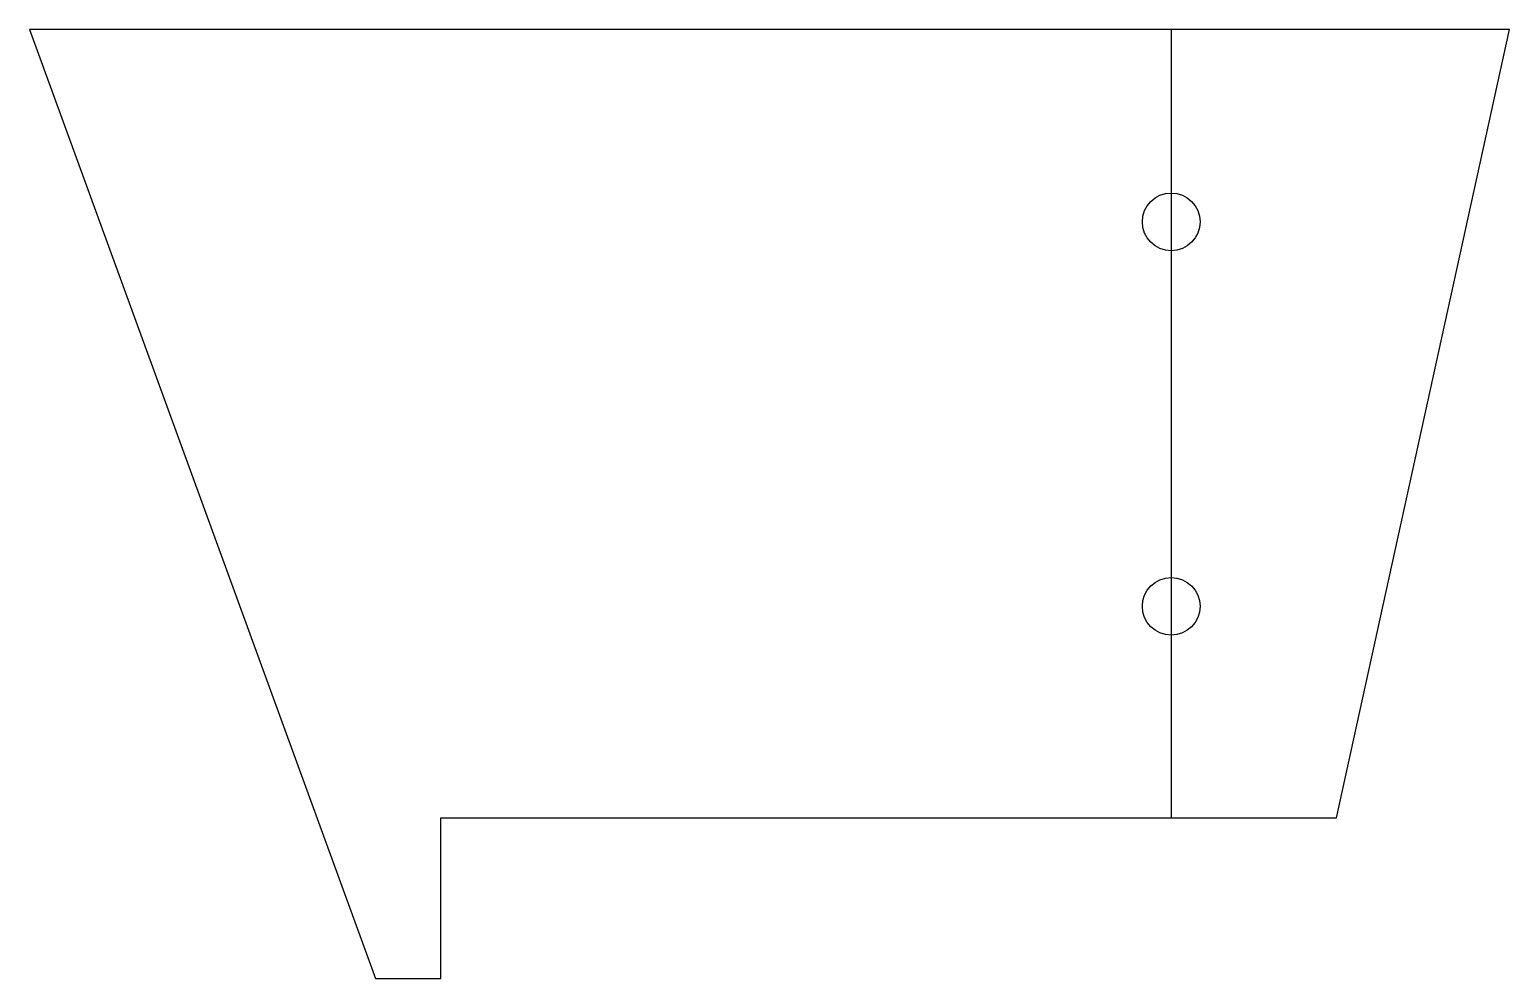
# Model space of a CAD drawing. Header units: millimetres. Extents: x -26 to 12.5, y -28.2 to -3.5.
import ezdxf

# ---------------------------------------------------------------- set-up
doc = ezdxf.new("R2010")
doc.units = ezdxf.units.MM
doc.layers.get('0').update_dxf_attribs({"linetype": 'CONTINUOUS'})

msp = doc.modelspace()

# ---------------------------------------------------------------- linework, layer by layer
msp.add_line((3.701, -3.5), (3.701, -24))
msp.add_lwpolyline([(12.501, -3.5), (-26, -3.5), (-17, -28.178), (-15.3, -28.178), (-15.3, -24), (8, -24)], close=True)
for centre in [(3.701, -8.5), (3.701, -18.5)]:
    msp.add_circle(centre, 0.75)

doc.saveas('drawing.dxf')
